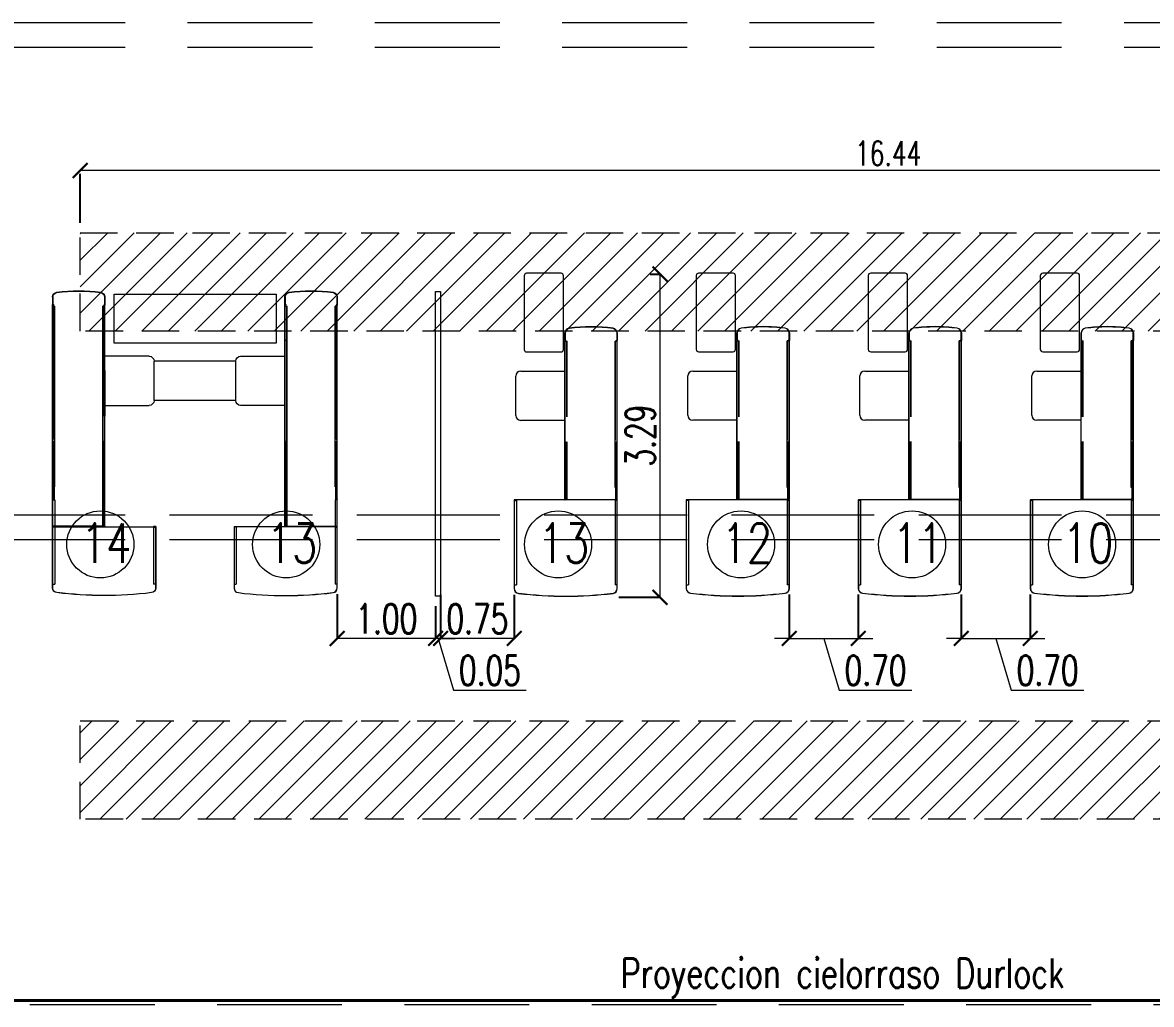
# Model space of a CAD drawing. Header units: millimetres. Extents: x 2828 to 3406, y 849 to 1266.
# Drawn here: x 2918.99 to 2930.47, y 1096.62 to 1106.6 of the extents above; entities that cross this region are included whole.
import ezdxf

# ---------------------------------------------------------------- set-up
doc = ezdxf.new("R2010")
doc.units = ezdxf.units.MM
doc.header["$PDMODE"] = 34
doc.header["$PDSIZE"] = -10
doc.linetypes.add('DASHDOT', pattern=[1, 0.5, -0.25, 0, -0.25])
doc.linetypes.add('DASHED', pattern=[19.049999999999997, 12.7, -6.35])
doc.layers.get('DEFPOINTS').update_dxf_attribs({"lineweight": 5})
for name, color, linetype, lineweight in [('arq cotas', 152, 'Continuous', 13), ('arq tex', 31, 'Continuous', 5), ('equipa cotas', 222, 'Continuous', 5), ('EQUIPAMIENTO', 4, 'Continuous', 15), ('proyecciones', 221, 'DASHED', 5)]:
    doc.layers.add(name, color=color, linetype=linetype, lineweight=lineweight)
doc.layers.add('lucernarios nuevos', color=252, linetype='DASHED', lineweight=9, true_color=0x696969)
doc.styles.add('100', font='romans.shx', dxfattribs={"width": 0.75, "height": 0.2})
doc.styles.add('250-cts', font='romans.shx', dxfattribs={"width": 0.7, "height": 0.25})
doc.dimstyles.new('250', dxfattribs={"dimtxt": 0.3, "dimasz": 0.15, "dimexe": 0, "dimexo": 0.1, "dimgap": 0.05, "dimtad": 1, "dimzin": 0, "dimdsep": 46, "dimtxsty": '250-cts', "dimblk": 'ARCHTICK', "dimcen": 0.02, "dimclrd": 256, "dimclre": 256, "dimclrt": 256, "dimazin": 0, "dimtfac": 1, "dimtofl": 0, "dimtmove": 1, "dimatfit": 0, "dimldrblk": 'OPEN90', "dimfxl": 1, "dimtolj": 1, "dimtzin": 0, "dimlwd": -1, "dimarcsym": 0})

# ---------------------------------------------------------------- blocks, each defined once
blk = doc.blocks.new('caja standard arneg 4')
for p, q in [((260.0725468676841, -108.4365185258821), (260.0725468676841, -108.3586691970213)), ((260.0725468676841, -108.4365185258821), (260.0725468676841, -108.3761218026084)), ((260.0741468676841, -108.3587589822835), (260.0741468676841, -108.4331456229312)), ((260.0741468676841, -108.3587589822835), (260.0741468676841, -108.4281456229312)), ((260.0741468676841, -108.4365185258821), (260.0741468676841, -108.3587589822832)), ((260.0741468676841, -108.4365185258821), (260.0741468676841, -108.3761218026084)), ((260.0747468676841, -108.4371185258819), (260.074746867684, -108.3597318852336)), ((260.603746867684, -108.4371185258819), (260.603746867684, -108.3597318852336)), ((260.6041468676842, -108.3587589822835), (260.6041468676842, -108.4331456229312)), ((260.6041468676842, -108.3587589822833), (260.6041468676842, -108.4365185258821)), ((260.6041468676842, -108.3761218026084), (260.6041468676842, -108.4365185258821)), ((260.6057468676842, -108.3586691970218), (260.6057468676842, -108.4365185258821)), ((260.6057468676842, -108.3761218026084), (260.6057468676842, -108.4365185258821)), ((260.0725468676841, -108.6472599543344), (260.0725468676841, -108.4429185258821)), ((260.0741468676842, -108.6472599543344), (260.0741468676842, -108.4413185258821)), ((260.0741468676842, -108.4413185258821), (260.0955468676842, -108.4413185258821)), ((260.0757468676841, -108.4381185258819), (260.0747468676841, -108.4371185258819)), ((260.0757468676841, -108.569318525882), (260.0757468676841, -108.4381185258819)), ((260.0845468676841, -108.4381185258821), (260.0757468676841, -108.4381185258821)), ((260.0845468676841, -108.4381185258821), (260.0757468676841, -108.4381185258821)), ((260.0845468676841, -108.4397185258822), (260.0757468676841, -108.4397185258822)), ((260.0845468676842, -108.4397185258821), (260.0757468676842, -108.4397185258821)), ((260.0845468676841, -108.4397185258822), (260.0757468676841, -108.4397185258822)), ((260.0757468676842, -108.6472599543344), (260.0757468676842, -108.4413185258821)), ((260.0845468676842, -108.4413185258821), (260.0757468676842, -108.4413185258821)), ((260.0845468676841, -108.4397185258822), (260.0845468676841, -108.4381185258822)), ((260.0845468676841, -108.4397185258822), (260.0845468676841, -108.4381185258822)), ((260.0845468676842, -108.4397185258821), (260.0845468676841, -108.4413185258821)), ((260.0907468676842, -108.6472599543344), (260.0907468676842, -108.4413185258821)), ((260.0955468676842, -108.6472599543344), (260.0955468676842, -108.4413185258821)), ((260.6041468676842, -108.4413185258821), (260.5827468676842, -108.4413185258821)), ((260.5827468676842, -108.6472599543344), (260.5827468676842, -108.4413185258821)), ((260.5875468676842, -108.6472599543344), (260.5875468676842, -108.4413185258821)), ((260.6025468676842, -108.4381185258821), (260.5937468676842, -108.4381185258821)), ((260.5937468676842, -108.4397185258821), (260.5937468676842, -108.4381185258821)), ((260.6025468676842, -108.4381185258821), (260.5937468676842, -108.4381185258821)), ((260.5937468676842, -108.4397185258821), (260.5937468676842, -108.4381185258821)), ((260.5937468676842, -108.4397185258821), (260.6025468676842, -108.4397185258821)), ((260.5937468676842, -108.4397185258821), (260.5937468676843, -108.4413185258821)), ((260.5937468676842, -108.4397185258821), (260.6025468676842, -108.4397185258821)), ((260.5937468676842, -108.4397185258821), (260.6025468676842, -108.4397185258821)), ((260.5937468676842, -108.4413185258821), (260.6025468676842, -108.4413185258821)), ((260.6025468676842, -108.6472599543344), (260.6025468676842, -108.4413185258821)), ((260.6027468676839, -108.4381185258819), (260.603746867684, -108.4371185258819)), ((260.6027468676839, -108.569318525882), (260.6027468676839, -108.4381185258819)), ((260.6041468676842, -108.6472599543344), (260.6041468676842, -108.4413185258821)), ((260.6057468676842, -108.6472599543344), (260.6057468676842, -108.4429185258821)), ((260.0725468676841, -109.2137833689348), (260.0725468676841, -108.6472599543344)), ((260.0741468676842, -109.2137833689348), (260.0741468676842, -108.6472599543344)), ((260.0757468676841, -109.2137833689348), (260.0757468676842, -108.6472599543344)), ((260.0757468676842, -109.2137833689348), (260.0757468676842, -108.6472599543344)), ((260.0907468676842, -109.2137833689348), (260.0907468676842, -108.6472599543344)), ((260.0955468676842, -109.2137833689348), (260.0955468676842, -108.6472599543344)), ((260.5827468676842, -109.2137833689348), (260.5827468676842, -108.6472599543344)), ((260.5875468676842, -109.2137833689348), (260.5875468676842, -108.6472599543344)), ((260.6025468676842, -109.2137833689348), (260.6025468676842, -108.6472599543344)), ((260.6027468676841, -109.2137833689348), (260.6027468676839, -108.6472599543344)), ((260.6041468676842, -109.2137833689348), (260.6041468676842, -108.6472599543344)), ((260.6057468676842, -109.2137833689348), (260.6057468676842, -108.6472599543344)), ((259.5725468676842, -109.1981452625946), (259.5725468676842, -108.7981452625946)), ((259.6225468676842, -108.7481452625946), (260.0725468676841, -108.7481452625946)), ((260.0725468676842, -108.7481452625946), (260.0725468676842, -109.2137833689348)), ((260.0725468676842, -109.2481452625946), (259.6225468676842, -109.2481452625946)), ((260.0725468676841, -110.0526919293177), (260.0725468676841, -109.2137833689348)), ((260.0741468676842, -110.0526919293177), (260.0741468676842, -109.2137833689348)), ((260.5827468676842, -109.9323185258821), (260.5827468676842, -109.2137833689348)), ((260.5875468676842, -109.4503185258821), (260.5875468676842, -109.2137833689348)), ((260.6025468676842, -109.4553185258821), (260.6025468676842, -109.2137833689348)), ((260.6041468676842, -110.0526919293177), (260.6041468676842, -109.2137833689348)), ((260.6057468676843, -110.0526919293177), (260.6057468676842, -109.2137833689348)), ((260.0786468676842, -109.4642919293177), (260.0786468676842, -110.0542919293177)), ((260.0907468676842, -109.465318525882), (260.0907468676842, -110.0521185258821)), ((260.5875468676842, -109.465318525882), (260.5875468676842, -110.0521185258821)), ((260.6016468676842, -109.4642919293177), (260.6016468676842, -110.0542919293177)), ((260.5875468676842, -109.9323185258821), (260.5827468676842, -109.9323185258821)), ((260.6041468676843, -110.0573919293177), (259.5573468676842, -110.0573919293177)), ((259.5573468676842, -110.0621919293177), (259.5787468676842, -110.0621919293177)), ((259.5677468676842, -110.0589919293177), (259.5589468676842, -110.0589919293177)), ((259.5677468676842, -110.0605919293177), (259.5589468676842, -110.0605919293177)), ((259.5677468676842, -110.0589919293177), (259.5677468676842, -110.0605919293177)), ((260.0741468676842, -110.0521185258821), (260.0955468676842, -110.0521185258821)), ((260.0845468676842, -110.0542919293177), (260.0757468676842, -110.0542919293177)), ((260.0845468676842, -110.0558919293177), (260.0757468676842, -110.0558919293177)), ((260.0786468676842, -110.0526919293177), (260.6016468676842, -110.0526919293177)), ((260.0786468676842, -110.0542919293177), (260.6016468676842, -110.0542919293177)), ((260.0845468676842, -110.0558919293177), (260.0845468676841, -110.0542919293177)), ((260.6041468676842, -110.0521185258821), (260.5827468676842, -110.0521185258821)), ((260.6041468676843, -110.0621919293177), (260.5827468676842, -110.0621919293177)), ((260.5937468676842, -110.0558919293177), (260.5937468676843, -110.0542919293177)), ((260.5937468676842, -110.0542919293177), (260.6025468676842, -110.0542919293177)), ((260.5937468676842, -110.0558919293177), (260.6025468676842, -110.0558919293177)), ((260.5937468676843, -110.0589919293177), (260.6025468676842, -110.0589919293177)), ((260.5937468676843, -110.0589919293177), (260.5937468676843, -110.0605919293177)), ((260.5937468676843, -110.0605919293177), (260.6025468676842, -110.0605919293177)), ((259.5573468676842, -110.9221919293177), (259.5787468676842, -110.9221919293177)), ((260.6041468676843, -110.9221919293177), (260.5827468676842, -110.9221919293177))]:
    blk.add_line(p, q)
for points in [[(259.5557468676842, -110.0621919293177), (259.5557468676842, -110.958865228118, 0.3820931952018066), (259.5994129753311, -111.0076636175781, 0.03082828400986723), (260.0853274864908, -111.0374681451721, 0.03126415029297378)], [(259.5573468676842, -110.0573919293177), (259.5573468676842, -110.958865228118, 0.3821589463866048), (259.5996008813186, -111.0060746511928, 0.03082882680791039), (260.0853268777343, -111.0358681452879)], [(260.0829662488767, -111.0374681451721, 0.03126415028998614), (260.5620807600346, -111.0076636175785, 0.3820931952183359), (260.6057468676842, -110.958865228118), (260.6057468676843, -110.0621919293177)], [(260.0829668576332, -111.0358681452879, 0.03126487225800623), (260.5618928540494, -111.0060746511929, 0.3821589463893099), (260.6041468676843, -110.958865228118), (260.6041468676843, -110.0573919293177)]]:
    blk.add_lwpolyline(points, format="xyb")
for points in [[(259.5787468676842, -110.0621919293177), (259.5787468676842, -110.9221919293177)], [(260.5827468676842, -110.0621919293177), (260.5827468676842, -110.9221919293177)]]:
    blk.add_lwpolyline(points)
for centre, radius, start, end in [((260.1277969663007, -108.3648440845795), 0.05559408811635735, 103.261543790923, 173.5290512955718), ((260.1277969663007, -108.3648440845795), 0.05399408811635736, 103.261543790923, 173.5290512955718), ((260.1277969663007, -108.3648440845795), 0.05399408811635736, 103.261543790923, 173.5290512955718), ((260.1283969663006, -108.3658169875301), 0.05399408811635736, 104.4487120632633, 173.5290512955718), ((260.339248366962, -110.0521140459715), 1.752995520090249, 90.00004900346242, 97.35206498923608), ((260.3391468676842, -110.0747653152692), 1.778219692337998, 90, 97.234668068721), ((260.3391468676842, -110.0747653152692), 1.776619692337998, 90, 97.234668068721), ((260.3391468676842, -110.0747653152692), 1.776619692337998, 90, 97.234668068721), ((260.3391468676841, -110.0747653152692), 1.778219692337998, 82.76533193127894, 90), ((260.3391468676841, -110.0747653152692), 1.776619692337998, 82.76533193127894, 90), ((260.3391468676841, -110.0747653152692), 1.776619692337998, 82.76533193127894, 90), ((260.3392453684061, -110.0521140459715), 1.752995520090249, 82.6479350107639, 89.99995099718893), ((260.5504967690676, -108.3648440845795), 0.05399408811635736, 6.470948704428173, 76.73845621111808), ((260.5504967690676, -108.3648440845795), 0.05399408811635736, 6.470948704428173, 76.73845621111808), ((260.5504967690676, -108.3648440845795), 0.05559408811635735, 6.470948704428173, 76.73845621111808), ((260.5500967690676, -108.3658169875301), 0.05399408811635736, 6.470948704428173, 75.55128793673667), ((260.0757468676841, -108.4365185258821), 0.0032, 180, 270), ((260.0757468676841, -108.4365185258821), 0.0032, 180, 270), ((260.0757468676842, -108.4429185258821), 0.0032, 90, 180), ((260.0757468676841, -108.4365185258822), 0.001599999999976717, 179.9999999980459, 270), ((260.0757468676841, -108.4365185258822), 0.001599999999976717, 179.9999999980459, 270), ((260.6025468676842, -108.4365185258821), 0.0016, 270, 6.957463365701443e-15), ((260.6025468676842, -108.4365185258821), 0.0032, 270, 6.957463365701443e-15), ((260.6025468676842, -108.4365185258821), 0.0016, 270, 6.957463365701443e-15), ((260.6025468676842, -108.4365185258821), 0.0032, 270, 6.957463365701443e-15), ((260.6025468676842, -108.4429185258821), 0.0032, 6.957463365701443e-15, 90), ((259.6225468676842, -108.7981452625946), 0.05, 90, 180), ((259.6225468676842, -109.1981452625946), 0.05, 180, 270), ((259.5589468676842, -110.0621919293177), 0.0032, 90, 180), ((259.5589468676842, -110.0621919293177), 0.0016, 90, 180), ((260.0757468676842, -110.0526919293177), 0.0032, 180, 270), ((260.0757468676842, -110.0526919293177), 0.0016, 180, 270), ((260.6025468676842, -110.0526919293177), 0.0032, 270, 6.957463365701443e-15), ((260.6025468676842, -110.0526919293177), 0.0016, 270, 6.957463365701443e-15), ((260.6025468676842, -110.0621919293177), 0.0032, 6.957463365701443e-15, 90), ((260.6025468676842, -110.0621919293177), 0.0016, 6.957463365701443e-15, 90)]:
    blk.add_arc(centre, radius, start, end)
blk = doc.blocks.new('CHEK OUT')
at = {"layer": 'EQUIPAMIENTO'}
blk.add_lwpolyline([(5506.001882904032, -1212.219346463425), (5506.001882904032, -1211.469346463425, 0.414213562373095), (5505.976882904032, -1211.444346463425), (5505.626882904032, -1211.444346463425, 0.4142135623731504), (5505.601882904032, -1211.469346463425), (5505.601882904032, -1212.219346463425, 0.414213562373095), (5505.626882904032, -1212.244346463425), (5505.976882904032, -1212.244346463425, 0.414213562373095)], format="xyb", close=True, dxfattribs=at)
blk.add_blockref('caja standard arneg 4', (5245.943904735343, -1103.691878050383), dxfattribs=at)
blk = doc.blocks.new('jujujujujuj')
for p, q in [((735.8594960587775, -551.2550418349615), (735.8594960587775, -551.332891163822)), ((735.8610960587774, -551.2551316202233), (735.8610960587774, -551.329518260871)), ((735.8610960587774, -551.2551316202231), (735.8610960587774, -551.332891163822)), ((735.8614960587776, -551.3334911638217), (735.8614960587776, -551.2561045231733)), ((736.3904960587774, -551.3334911638217), (736.3904960587776, -551.2561045231733)), ((736.3910960587775, -551.2551316202233), (736.3910960587775, -551.329518260871)), ((736.3910960587775, -551.2551316202233), (736.3910960587775, -551.324518260871)), ((736.3910960587775, -551.332891163822), (736.3910960587775, -551.255131620223)), ((736.3926960587775, -551.332891163822), (736.3926960587775, -551.255041834961)), ((738.129778396762, -551.2281139675506), (736.4806848742328, -551.2281139675506)), ((736.4806848742328, -551.2281139675506), (736.4806848742328, -551.725769139498)), ((738.129778396762, -551.725769139498), (738.129778396762, -551.2281139675506)), ((738.2230960587773, -551.332891163822), (738.2230960587773, -551.255041834961)), ((738.2246960587772, -551.2551316202233), (738.2246960587772, -551.329518260871)), ((738.2246960587772, -551.2551316202233), (738.2246960587772, -551.324518260871)), ((738.2246960587772, -551.332891163822), (738.2246960587772, -551.255131620223)), ((738.2252960587773, -551.3334911638217), (738.2252960587772, -551.2561045231733)), ((738.7542960587772, -551.3334911638217), (738.7542960587772, -551.2561045231733)), ((738.7546960587773, -551.2551316202233), (738.7546960587773, -551.329518260871)), ((738.7546960587773, -551.2551316202231), (738.7546960587773, -551.332891163822)), ((738.7562960587773, -551.2550418349615), (738.7562960587773, -551.332891163822)), ((735.8594960587775, -551.2724944405481), (735.8594960587775, -551.332891163822)), ((735.8594960587774, -551.9027100700334), (735.8594960587774, -551.3392911638219)), ((735.8610960587774, -551.2724944405481), (735.8610960587774, -551.332891163822)), ((735.8610960587774, -551.9027100700334), (735.8610960587774, -551.3365198825298)), ((735.8610960587773, -551.3492588112426), (735.8824960587774, -551.3492588112426)), ((735.8624960587777, -551.3344911638217), (735.8614960587776, -551.3334911638217)), ((735.8624960587777, -551.4656911638218), (735.8624960587777, -551.3344911638217)), ((735.8626960587774, -551.3344911638219), (735.8714960587774, -551.3344911638219)), ((735.8626960587774, -551.3344911638219), (735.8714960587774, -551.3344911638219)), ((735.8714960587774, -551.336091163822), (735.8626960587774, -551.336091163822)), ((735.8626960587774, -551.9027100700334), (735.8626960587774, -551.336091163822)), ((735.8714960587774, -551.336091163822), (735.8626960587774, -551.336091163822)), ((735.8714960587774, -551.336091163822), (735.8626960587774, -551.336091163822)), ((735.8714960587774, -551.3492588112426), (735.8626960587774, -551.3492588112426)), ((735.8714960587774, -551.3360911638218), (735.8714960587774, -551.3344911638219)), ((735.8714960587774, -551.3360911638218), (735.8714960587774, -551.3344911638219)), ((735.8714960587774, -551.336091163822), (735.8714960587773, -551.337691163822)), ((735.8776960587774, -551.9027100700334), (735.8776960587775, -551.3492588112426)), ((735.8824960587774, -551.9027100700334), (735.8824960587774, -551.3492588112426)), ((736.3910960587774, -551.3492588112426), (736.3696960587774, -551.3492588112426)), ((736.3696960587774, -551.9027100700334), (736.3696960587773, -551.3492588112426)), ((736.3744960587774, -551.9027100700334), (736.3744960587774, -551.3492588112426)), ((736.3806960587775, -551.3344911638219), (736.3894960587775, -551.3344911638219)), ((736.3806960587775, -551.336091163822), (736.3806960587775, -551.3344911638219)), ((736.3806960587775, -551.3344911638219), (736.3894960587775, -551.3344911638219)), ((736.3806960587775, -551.336091163822), (736.3806960587775, -551.3344911638219)), ((736.3806960587775, -551.3360911638221), (736.3894960587775, -551.3360911638221)), ((736.3806960587774, -551.336091163822), (736.3806960587774, -551.337691163822)), ((736.3806960587774, -551.336091163822), (736.3894960587775, -551.336091163822)), ((736.3806960587775, -551.3360911638221), (736.3894960587775, -551.3360911638221)), ((736.3894960587775, -551.3344911638217), (736.3904960587774, -551.3334911638217)), ((736.3894960587775, -551.4656911638218), (736.3894960587775, -551.3344911638217)), ((736.3894960587775, -551.9027100700334), (736.3894960587775, -551.3360911638221)), ((736.3910960587775, -551.332891163822), (736.3910960587775, -551.2724944405481)), ((736.3910960587774, -551.9027100700334), (736.3910960587774, -551.3365198825298)), ((736.3926960587775, -551.332891163822), (736.3926960587775, -551.2724944405481)), ((736.3926960587775, -551.9027100700334), (736.3926960587776, -551.3392911638219)), ((738.2230960587773, -551.332891163822), (738.2230960587773, -551.2724944405481)), ((738.2230960587773, -551.9027100700334), (738.2230960587772, -551.3392911638219)), ((738.2246960587772, -551.332891163822), (738.2246960587772, -551.2724944405481)), ((738.2246960587773, -551.9027100700334), (738.2246960587773, -551.3365198825298)), ((738.2246960587773, -551.3492588112426), (738.2460960587773, -551.3492588112426)), ((738.2262960587773, -551.3344911638217), (738.2252960587773, -551.3334911638217)), ((738.2262960587773, -551.4656911638218), (738.2262960587773, -551.3344911638217)), ((738.2350960587772, -551.3344911638219), (738.2262960587773, -551.3344911638219)), ((738.2350960587772, -551.3344911638219), (738.2262960587773, -551.3344911638219)), ((738.2350960587772, -551.3360911638221), (738.2262960587773, -551.3360911638221)), ((738.2262960587773, -551.9027100700334), (738.2262960587773, -551.3360911638221)), ((738.2350960587773, -551.336091163822), (738.2262960587773, -551.336091163822)), ((738.2350960587772, -551.3360911638221), (738.2262960587773, -551.3360911638221)), ((738.2350960587772, -551.336091163822), (738.2350960587772, -551.3344911638219)), ((738.2350960587772, -551.336091163822), (738.2350960587772, -551.3344911638219)), ((738.2350960587773, -551.336091163822), (738.2350960587773, -551.337691163822)), ((738.2412960587774, -551.9027100700334), (738.2412960587774, -551.3492588112426)), ((738.2460960587773, -551.9027100700334), (738.2460960587774, -551.3492588112426)), ((738.7546960587774, -551.3492588112426), (738.7332960587773, -551.3492588112426)), ((738.7332960587773, -551.9027100700334), (738.7332960587773, -551.3492588112426)), ((738.7380960587774, -551.9027100700334), (738.7380960587773, -551.3492588112426)), ((738.7530960587774, -551.3344911638219), (738.7442960587773, -551.3344911638219)), ((738.7442960587773, -551.3360911638218), (738.7442960587773, -551.3344911638219)), ((738.7530960587774, -551.3344911638219), (738.7442960587773, -551.3344911638219)), ((738.7442960587773, -551.3360911638218), (738.7442960587773, -551.3344911638219)), ((738.7442960587773, -551.336091163822), (738.7530960587774, -551.336091163822)), ((738.7442960587773, -551.336091163822), (738.7442960587774, -551.337691163822)), ((738.7442960587773, -551.336091163822), (738.7530960587774, -551.336091163822)), ((738.7442960587773, -551.336091163822), (738.7530960587774, -551.336091163822)), ((738.7442960587773, -551.3492588112426), (738.7530960587774, -551.3492588112426)), ((738.7530960587774, -551.9027100700334), (738.7530960587774, -551.336091163822)), ((738.7532960587771, -551.3344911638217), (738.7542960587772, -551.3334911638217)), ((738.7532960587771, -551.4656911638218), (738.7532960587771, -551.3344911638217)), ((738.7546960587773, -551.2724944405481), (738.7546960587773, -551.332891163822)), ((738.7546960587773, -551.9027100700334), (738.7546960587773, -551.3365198825298)), ((738.7562960587773, -551.2724944405481), (738.7562960587773, -551.332891163822)), ((738.7562960587774, -551.9027100700334), (738.7562960587774, -551.3392911638219)), ((735.8626960587773, -551.696768641581), (735.8776960587775, -551.696768641581)), ((736.3744960587773, -551.6967686415811), (736.3894960587775, -551.6967686415811)), ((736.4806848742328, -551.725769139498), (738.129778396762, -551.725769139498)), ((738.2412960587775, -551.6967686415811), (738.2262960587773, -551.6967686415811)), ((738.7530960587775, -551.696768641581), (738.7380960587773, -551.696768641581)), ((735.8594960587774, -552.4692334846338), (735.8594960587774, -551.9027100700334)), ((735.8610960587773, -552.4692334846338), (735.8610960587774, -551.9027100700334)), ((735.8624960587775, -552.4692334846338), (735.8624960587777, -551.9027100700334)), ((735.8626960587774, -552.4692334846338), (735.8626960587774, -551.9027100700334)), ((735.8776960587774, -552.4692334846338), (735.8776960587775, -551.9027100700334)), ((735.8824960587774, -552.4692334846338), (735.8824960587774, -551.9027100700334)), ((736.3696960587774, -553.588218260871), (736.3696960587774, -551.9027100700334)), ((736.3744960587774, -552.720768641581), (736.3744960587774, -551.9027100700334)), ((736.3894960587775, -552.4692334846338), (736.3894960587775, -551.9027100700334)), ((736.3894960587775, -552.4692334846338), (736.3894960587775, -551.9027100700334)), ((736.3910960587774, -552.4692334846338), (736.3910960587774, -551.9027100700334)), ((736.8426960587774, -551.8584700919292), (736.3926960587775, -551.8584700919291)), ((736.3926960587775, -552.4692334846338), (736.3926960587775, -551.9027100700334)), ((736.8926960587773, -552.3084700919292), (736.8926960587773, -551.9084700919292)), ((736.8926960587773, -551.9084700919292), (737.7230960587774, -551.9084700919292)), ((737.7230960587774, -552.3084700919292), (737.7230960587774, -551.9084700919292)), ((737.7730960587774, -551.8584700919292), (738.2230960587773, -551.8584700919291)), ((738.2230960587773, -552.4692334846338), (738.2230960587773, -551.9027100700334)), ((738.2246960587773, -552.4692334846338), (738.2246960587773, -551.9027100700334)), ((738.2262960587773, -552.4692334846338), (738.2262960587773, -551.9027100700334)), ((738.2262960587773, -552.4692334846338), (738.2262960587773, -551.9027100700334)), ((738.2412960587774, -552.720768641581), (738.2412960587774, -551.9027100700334)), ((738.2460960587773, -553.588218260871), (738.2460960587773, -551.9027100700334)), ((738.7332960587773, -552.4692334846338), (738.7332960587773, -551.9027100700334)), ((738.7380960587774, -552.4692334846338), (738.7380960587773, -551.9027100700334)), ((738.7530960587774, -552.4692334846338), (738.7530960587774, -551.9027100700334)), ((738.7532960587772, -552.4692334846338), (738.7532960587771, -551.9027100700334)), ((738.7546960587774, -552.4692334846338), (738.7546960587773, -551.9027100700334)), ((738.7562960587774, -552.4692334846338), (738.7562960587774, -551.9027100700334)), ((736.3926960587773, -552.0035953782935), (736.3926960587773, -552.4692334846338)), ((738.2230960587774, -552.0035953782935), (738.2230960587774, -552.4692334846338)), ((736.3926960587773, -552.3584700919292), (736.8426960587774, -552.3584700919292)), ((736.8926960587773, -552.3084700919292), (737.7230960587774, -552.3084700919292)), ((738.2230960587774, -552.3584700919292), (737.7730960587774, -552.3584700919292)), ((735.8594960587773, -553.3081420450167), (735.8594960587774, -552.4692334846338)), ((735.8610960587773, -553.3081420450167), (735.8610960587773, -552.4692334846338)), ((735.8626960587774, -552.7107686415811), (735.8626960587774, -552.4692334846338)), ((735.8776960587774, -552.705768641581), (735.8776960587774, -552.4692334846338)), ((735.8824960587774, -553.1877686415811), (735.8824960587774, -552.4692334846338)), ((736.3910960587773, -553.5860448574354), (736.3910960587774, -552.4692334846338)), ((736.3926960587775, -553.586618260871), (736.3926960587775, -552.4692334846338)), ((738.2230960587773, -553.586618260871), (738.2230960587773, -552.4692334846338)), ((738.2246960587775, -553.5860448574354), (738.2246960587773, -552.4692334846338)), ((738.7332960587773, -553.1877686415811), (738.7332960587773, -552.4692334846338)), ((738.7380960587774, -552.705768641581), (738.7380960587774, -552.4692334846338)), ((738.7530960587774, -552.7107686415811), (738.7530960587774, -552.4692334846338)), ((738.7546960587774, -553.3081420450167), (738.7546960587774, -552.4692334846338)), ((738.7562960587775, -553.3081420450167), (738.7562960587774, -552.4692334846338)), ((735.8635960587774, -552.7197420450167), (735.8635960587774, -553.3112128755233)), ((735.8776960587774, -552.720768641581), (735.8776960587774, -553.307568641581)), ((736.3744960587774, -552.720768641581), (736.3744960587774, -553.5860448574354)), ((736.3865960587774, -552.7197420450167), (736.3865960587774, -553.5860448574354)), ((738.2291960587773, -552.7197420450167), (738.2291960587773, -553.5860448574354)), ((738.2412960587774, -552.720768641581), (738.2412960587774, -553.5860448574354)), ((738.7380960587774, -552.720768641581), (738.7380960587774, -553.307568641581)), ((738.7521960587774, -552.7197420450167), (738.7521960587774, -553.3112128755233)), ((735.8776960587774, -553.1877686415811), (735.8824960587774, -553.1877686415811)), ((738.7380960587774, -553.1877686415811), (738.7332960587773, -553.1877686415811)), ((735.8610960587773, -553.307568641581), (735.8824960587774, -553.307568641581)), ((735.8610960587773, -553.3176420450167), (735.8824960587774, -553.3176420450167)), ((738.7546960587774, -553.307568641581), (738.7332960587773, -553.307568641581)), ((738.7546960587774, -553.3176420450167), (738.7332960587773, -553.3176420450167)), ((735.8610960587773, -553.592918260871), (736.9078960587774, -553.5929182608711)), ((735.8714960587774, -553.5898182608711), (735.8626960587774, -553.5898182608711)), ((735.8714960587774, -553.591418260871), (735.8626960587774, -553.591418260871)), ((735.8714960587773, -553.594518260871), (735.8626960587774, -553.594518260871)), ((735.8714960587773, -553.5961182608711), (735.8626960587774, -553.5961182608711)), ((736.3865960587774, -553.588218260871), (735.8635960587774, -553.588218260871)), ((736.3865960587774, -553.5898182608711), (735.8635960587774, -553.5898182608711)), ((735.8714960587774, -553.591418260871), (735.8714960587773, -553.5898182608711)), ((735.8714960587773, -553.594518260871), (735.8714960587773, -553.5961182608711)), ((736.3910960587774, -553.5860448574354), (736.3696960587774, -553.5860448574354)), ((736.3806960587774, -553.589818260871), (736.3806960587774, -553.588218260871)), ((736.3806960587774, -553.588218260871), (736.3894960587775, -553.588218260871)), ((736.3806960587774, -553.589818260871), (736.3894960587775, -553.589818260871)), ((736.9094960587774, -553.5902834437143), (736.8864960587774, -553.5902834437143)), ((736.8974960587774, -553.594518260871), (736.9062960587773, -553.594518260871)), ((736.8974960587774, -553.594518260871), (736.8974960587774, -553.5961182608711)), ((736.8974960587774, -553.5961182608711), (736.9062960587773, -553.5961182608711)), ((737.7062960587773, -553.5902834437143), (737.7292960587773, -553.5902834437143)), ((738.7546960587774, -553.592918260871), (737.7078960587774, -553.5929182608711)), ((737.7182960587774, -553.594518260871), (737.7094960587774, -553.594518260871)), ((737.7182960587774, -553.5961182608711), (737.7094960587774, -553.5961182608711)), ((737.7182960587774, -553.594518260871), (737.7182960587774, -553.5961182608711)), ((738.2246960587773, -553.5860448574354), (738.2460960587773, -553.5860448574354)), ((738.2350960587773, -553.588218260871), (738.2262960587773, -553.588218260871)), ((738.2350960587773, -553.589818260871), (738.2262960587773, -553.589818260871)), ((738.2291960587773, -553.588218260871), (738.7521960587774, -553.588218260871)), ((738.2291960587773, -553.5898182608711), (738.7521960587774, -553.5898182608711)), ((738.2350960587773, -553.589818260871), (738.2350960587773, -553.588218260871)), ((738.7442960587773, -553.591418260871), (738.7442960587774, -553.5898182608711)), ((738.7442960587773, -553.5898182608711), (738.7530960587774, -553.5898182608711)), ((738.7442960587773, -553.591418260871), (738.7530960587774, -553.591418260871)), ((738.7442960587774, -553.594518260871), (738.7530960587774, -553.594518260871)), ((738.7442960587774, -553.594518260871), (738.7442960587774, -553.5961182608711)), ((738.7442960587774, -553.5961182608711), (738.7530960587774, -553.5961182608711)), ((735.8610960587773, -554.1776420450167), (735.8824960587774, -554.1776420450167)), ((736.9078960587774, -554.1776420450167), (736.8864960587774, -554.1776420450167)), ((737.7078960587774, -554.1776420450167), (737.7292960587773, -554.1776420450167)), ((738.7546960587774, -554.1776420450167), (738.7332960587773, -554.1776420450167))]:
    blk.add_line(p, q)
for points in [[(736.382276677585, -554.292918260871, -0.03126415028998614), (735.903162166427, -554.2631137332775, -0.3820931952183359), (735.8594960587774, -554.214315343817), (735.8594960587773, -553.3081420450167)], [(736.3822760688284, -554.2913182609868, -0.03126487225800623), (735.9033500724122, -554.2615247668919, -0.3821589463893099), (735.8610960587773, -554.214315343817), (735.8610960587773, -553.3109133263088)], [(738.2335154399698, -554.292918260871, 0.03126415028998614), (738.7126299511277, -554.2631137332775, 0.3820931952183359), (738.7562960587774, -554.214315343817), (738.7562960587775, -553.3081420450167)], [(738.2335160487263, -554.2913182609868, 0.03126487225800623), (738.7124420451426, -554.2615247668919, 0.3821589463893099), (738.7546960587774, -554.214315343817), (738.7546960587774, -553.3081420450167)], [(736.9094960587774, -553.5902834437143), (736.9094960587774, -554.214315343817, -0.3820931952018066), (736.8658299511305, -554.2631137332771, -0.03082828400986723), (736.3799154399708, -554.292918260871)], [(737.7062960587773, -553.5902834437143), (737.7062960587773, -554.214315343817, 0.3820931952018066), (737.7499621664242, -554.2631137332771, 0.03082828400986723), (738.235876677584, -554.292918260871)]]:
    blk.add_lwpolyline(points, format="xyb")
for points in [[(735.8824960587774, -553.3176420450167), (735.8824960587774, -554.1776420450167)], [(738.7332960587773, -553.3176420450167), (738.7332960587773, -554.1776420450167)], [(736.8864960587774, -553.5902834437143), (736.8864960587774, -554.1776420450167)], [(736.9078960587774, -553.597718260871), (736.9078960587774, -554.2267475600314)], [(737.7078960587774, -553.597718260871), (737.7078960587774, -554.2267475600314)], [(737.7292960587773, -553.5902834437143), (737.7292960587773, -554.1776420450167)]]:
    blk.add_lwpolyline(points)
for centre, radius, start, end in [((735.9147461573939, -551.2612167225193), 0.05559408811635735, 103.2615437888815, 173.5290512955707), ((735.9147461573939, -551.2612167225193), 0.05399408811635736, 103.2615437888815, 173.5290512955707), ((735.9147461573939, -551.2612167225193), 0.05399408811635736, 103.2615437888815, 173.5290512955707), ((735.915146157394, -551.2621896254699), 0.05399408811635736, 104.4487120632631, 173.5290512955707), ((736.1259975580555, -552.9484866839113), 1.752995520090249, 90.00004900281107, 97.35206498923631), ((736.1260960587775, -552.971137953209), 1.778219692337998, 90, 97.23466806872064), ((736.1260960587775, -552.971137953209), 1.776619692337998, 90, 97.23466806872064), ((736.1260960587775, -552.971137953209), 1.776619692337998, 90, 97.23466806872064), ((736.1259945594995, -552.9484866839113), 1.752995520090249, 82.64793501076369, 89.99995099653756), ((736.1260960587774, -552.971137953209), 1.778219692337998, 82.76533193127938, 90), ((736.1260960587774, -552.971137953209), 1.776619692337998, 82.76533193127938, 90), ((736.1260960587774, -552.971137953209), 1.776619692337998, 82.76533193127938, 90), ((736.337445960161, -551.2612167225193), 0.05399408811635736, 6.470948704429273, 76.73845620907721), ((736.337445960161, -551.2612167225193), 0.05399408811635736, 6.470948704429273, 76.73845620907721), ((736.337445960161, -551.2612167225193), 0.05559408811635735, 6.470948704429273, 76.73845620907721), ((736.3368459601611, -551.2621896254699), 0.05399408811635736, 6.470948704429273, 75.55128793673687), ((738.2783461573938, -551.2612167225193), 0.05559408811635735, 103.2615437909228, 173.5290512955707), ((738.2783461573938, -551.2612167225193), 0.05399408811635736, 103.2615437909228, 173.5290512955707), ((738.2783461573938, -551.2612167225193), 0.05399408811635736, 103.2615437909228, 173.5290512955707), ((738.2789461573936, -551.2621896254699), 0.05399408811635736, 104.4487120632631, 173.5290512955707), ((738.4897975580552, -552.9484866839113), 1.752995520090249, 90.00004900346245, 97.35206498923631), ((738.4896960587773, -552.971137953209), 1.778219692337998, 90, 97.23466806872064), ((738.4896960587773, -552.971137953209), 1.776619692337998, 90, 97.23466806872064), ((738.4896960587773, -552.971137953209), 1.776619692337998, 90, 97.23466806872064), ((738.4896960587772, -552.971137953209), 1.778219692337998, 82.76533193127938, 90), ((738.4896960587772, -552.971137953209), 1.776619692337998, 82.76533193127938, 90), ((738.4896960587772, -552.971137953209), 1.776619692337998, 82.76533193127938, 90), ((738.4897945594993, -552.9484866839113), 1.752995520090249, 82.64793501076369, 89.99995099718893), ((738.7010459601609, -551.2612167225193), 0.05399408811635736, 6.470948704429273, 76.73845621111852), ((738.7010459601609, -551.2612167225193), 0.05399408811635736, 6.470948704429273, 76.73845621111852), ((738.7010459601609, -551.2612167225193), 0.05559408811635735, 6.470948704429273, 76.73845621111852), ((738.7006459601607, -551.2621896254699), 0.05399408811635736, 6.470948704429273, 75.55128793673687), ((735.8626960587774, -551.332891163822), 0.0032, 180, 270), ((735.8626960587774, -551.332891163822), 0.0032, 180, 270), ((735.8626960587774, -551.3392911638219), 0.0032, 90, 180), ((735.8626960587774, -551.332891163822), 0.0016, 180, 270), ((735.8626960587774, -551.332891163822), 0.0016, 180, 270), ((736.3894960587775, -551.332891163822), 0.001599999999976717, 270, 1.954132796291185e-09), ((736.3894960587775, -551.332891163822), 0.0032, 270, 0), ((736.3894960587775, -551.332891163822), 0.001599999999976717, 270, 1.954132796291185e-09), ((736.3894960587775, -551.332891163822), 0.0032, 270, 0), ((736.3894960587775, -551.3392911638219), 0.0032, 0, 90), ((738.2262960587773, -551.332891163822), 0.0032, 180, 270), ((738.2262960587773, -551.332891163822), 0.0032, 180, 270), ((738.2262960587773, -551.3392911638219), 0.0032, 90, 180), ((738.2262960587773, -551.332891163822), 0.001599999999976717, 179.9999999980459, 270), ((738.2262960587773, -551.332891163822), 0.001599999999976717, 179.9999999980459, 270), ((738.7530960587774, -551.332891163822), 0.0016, 270, 0), ((738.7530960587774, -551.332891163822), 0.0032, 270, 0), ((738.7530960587774, -551.332891163822), 0.0016, 270, 0), ((738.7530960587774, -551.332891163822), 0.0032, 270, 0), ((738.7530960587774, -551.3392911638219), 0.0032, 0, 90), ((736.8426960587774, -551.9084700919292), 0.05, 0, 90), ((737.7730960587774, -551.9084700919292), 0.05, 90, 180), ((736.8426960587774, -552.3084700919292), 0.05, 270, 0), ((737.7730960587774, -552.3084700919292), 0.05, 180, 270), ((735.8626960587774, -553.3081420450167), 0.0032, 180, 286.3348227806989), ((735.8626960587774, -553.3081420450167), 0.0016, 180, 304.2288508641063), ((738.7530960587774, -553.3081420450167), 0.0032, 253.6651772193011, 0), ((738.7530960587774, -553.3081420450167), 0.0016, 235.7711491358938, 0), ((735.8626960587774, -553.597718260871), 0.0032, 90, 180), ((735.8626960587774, -553.597718260871), 0.0016, 90, 180), ((736.3894960587775, -553.586618260871), 0.0032, 270, 0), ((736.3894960587775, -553.586618260871), 0.0016, 270, 0), ((736.9062960587773, -553.597718260871), 0.0032, 0, 90), ((736.9062960587773, -553.597718260871), 0.0016, 0, 90), ((737.7094960587774, -553.597718260871), 0.0032, 90, 180), ((737.7094960587774, -553.597718260871), 0.0016, 90, 180), ((738.2262960587773, -553.586618260871), 0.0032, 180, 270), ((738.2262960587773, -553.586618260871), 0.0016, 180, 270), ((738.7530960587774, -553.597718260871), 0.0032, 0, 90), ((738.7530960587774, -553.597718260871), 0.0016, 0, 90)]:
    blk.add_arc(centre, radius, start, end)
blk = doc.blocks.new('_ARCHTICK')
at = {"color": 0, "linetype": 'ByBlock', "const_width": 0.15}
blk.add_lwpolyline([(-0.5, -0.5), (0.5, 0.5)], dxfattribs=at)
blk = doc.blocks.new('*D263')
at = {"layer": 'DEFPOINTS', "color": 0, "transparency": 16777216}
for p in [(2925.468722132315, 1104.046112964471), (2924.949313147305, 1100.757810373234), (2925.468722132315, 1100.757810373234)]:
    blk.add_point(p, dxfattribs=at)
at = {"layer": 'equipa cotas', "linetype": 'DASHDOT', "lineweight": -2, "transparency": 16777216}
for p, q in [((2925.368722132315, 1104.046112964471), (2925.468722132315, 1104.046112964471)), ((2925.049313147304, 1100.757810373234), (2925.468722132315, 1100.757810373234))]:
    blk.add_line(p, q, dxfattribs=at)
at = {"layer": 'equipa cotas', "transparency": 16777216}
blk.add_line((2925.468722132315, 1104.046112964471), (2925.468722132315, 1100.757810373234), dxfattribs=at)
at = {"layer": 'equipa cotas', "transparency": 16777216, "xscale": 0.15, "yscale": 0.15, "zscale": 0.15}
for p, rotation in [((2925.468722132315, 1104.046112964471), 90), ((2925.468722132315, 1100.757810373234), 270)]:
    blk.add_blockref('_ARCHTICK', p, dxfattribs=dict(at, rotation=rotation))
at = {"layer": 'equipa cotas', "transparency": 16777216, "insert": (2925.268722132314, 1102.401961668853), "char_height": 0.3, "attachment_point": 5, "rotation": 90, "style": '250-cts'}
blk.add_mtext('\\A1;3.29', dxfattribs=at)
blk = doc.blocks.new('_Open90')
at = {"color": 0, "linetype": 'ByBlock', "lineweight": -2}
for p, q in [((0, 0), (-1, 0)), ((-0.5, 0.5), (0, 0)), ((0, 0), (-0.5, -0.5))]:
    blk.add_line(p, q, dxfattribs=at)
blk = doc.blocks.new('*D321')
at = {"layer": 'DEFPOINTS', "color": 0, "transparency": 16777216}
for p in [(2926.783223532645, 1100.884833159575), (2927.484823532643, 1100.884833159575), (2927.484823532643, 1100.339307397732)]:
    blk.add_point(p, dxfattribs=at)
at = {"layer": 'equipa cotas', "linetype": 'DASHDOT', "lineweight": -2, "transparency": 16777216}
for p, q in [((2926.783223532645, 1100.784833159575), (2926.783223532645, 1100.339307397732)), ((2927.484823532643, 1100.784833159575), (2927.484823532643, 1100.339307397732))]:
    blk.add_line(p, q, dxfattribs=at)
at = {"layer": 'equipa cotas', "transparency": 16777216}
for p, q in [((2926.783223532645, 1100.339307397732), (2926.633223532644, 1100.339307397732)), ((2926.783223532645, 1100.339307397732), (2927.484823532643, 1100.339307397732)), ((2927.134023532644, 1100.339307397732), (2927.291523532644, 1099.814307397732)), ((2927.484823532643, 1100.339307397732), (2927.634823532643, 1100.339307397732)), ((2927.291523532644, 1099.814307397732), (2928.031523532643, 1099.814307397732))]:
    blk.add_line(p, q, dxfattribs=at)
at = {"layer": 'equipa cotas', "transparency": 16777216, "xscale": 0.15, "yscale": 0.15, "zscale": 0.15}
blk.add_blockref('_ARCHTICK', (2926.783223532645, 1100.339307397732), dxfattribs=at)
at = {"layer": 'equipa cotas', "transparency": 16777216, "xscale": 0.15, "yscale": 0.15, "zscale": 0.15, "rotation": 180}
blk.add_blockref('_ARCHTICK', (2927.484823532643, 1100.339307397732), dxfattribs=at)
at = {"layer": 'equipa cotas', "transparency": 16777216, "insert": (2927.661523532644, 1100.014307397732), "char_height": 0.3, "attachment_point": 5, "style": '250-cts'}
blk.add_mtext('\\A1;0.70', dxfattribs=at)
blk = doc.blocks.new('*D322')
at = {"layer": 'DEFPOINTS', "color": 0, "transparency": 16777216}
for p in [(2928.533223532643, 1100.884833159575), (2929.234823532643, 1100.884833159575), (2929.234823532643, 1100.339307397732)]:
    blk.add_point(p, dxfattribs=at)
at = {"layer": 'equipa cotas', "linetype": 'DASHDOT', "lineweight": -2, "transparency": 16777216}
for p, q in [((2928.533223532643, 1100.784833159575), (2928.533223532643, 1100.339307397732)), ((2929.234823532643, 1100.784833159575), (2929.234823532643, 1100.339307397732))]:
    blk.add_line(p, q, dxfattribs=at)
at = {"layer": 'equipa cotas', "transparency": 16777216}
for p, q in [((2928.533223532643, 1100.339307397732), (2928.383223532643, 1100.339307397732)), ((2928.533223532643, 1100.339307397732), (2929.234823532643, 1100.339307397732)), ((2928.884023532643, 1100.339307397732), (2929.041523532643, 1099.814307397732)), ((2929.234823532643, 1100.339307397732), (2929.384823532643, 1100.339307397732)), ((2929.041523532643, 1099.814307397732), (2929.781523532642, 1099.814307397732))]:
    blk.add_line(p, q, dxfattribs=at)
at = {"layer": 'equipa cotas', "transparency": 16777216, "xscale": 0.15, "yscale": 0.15, "zscale": 0.15}
blk.add_blockref('_ARCHTICK', (2928.533223532643, 1100.339307397732), dxfattribs=at)
at = {"layer": 'equipa cotas', "transparency": 16777216, "xscale": 0.15, "yscale": 0.15, "zscale": 0.15, "rotation": 180}
blk.add_blockref('_ARCHTICK', (2929.234823532643, 1100.339307397732), dxfattribs=at)
at = {"layer": 'equipa cotas', "transparency": 16777216, "insert": (2929.411523532643, 1100.014307397732), "char_height": 0.3, "attachment_point": 5, "style": '250-cts'}
blk.add_mtext('\\A1;0.70', dxfattribs=at)
blk = doc.blocks.new('*D323')
at = {"layer": 'DEFPOINTS', "color": 0, "transparency": 16777216}
for p in [(2923.236423532644, 1100.883233159692), (2923.986423532644, 1100.883233159692), (2923.236423532644, 1100.339307397732)]:
    blk.add_point(p, dxfattribs=at)
at = {"layer": 'equipa cotas', "linetype": 'DASHDOT', "lineweight": -2, "transparency": 16777216}
for p, q in [((2923.236423532644, 1100.783233159692), (2923.236423532644, 1100.339307397732)), ((2923.986423532644, 1100.783233159692), (2923.986423532644, 1100.339307397732))]:
    blk.add_line(p, q, dxfattribs=at)
at = {"layer": 'equipa cotas', "transparency": 16777216}
blk.add_line((2923.986423532644, 1100.339307397732), (2923.236423532644, 1100.339307397732), dxfattribs=at)
at = {"layer": 'equipa cotas', "transparency": 16777216, "xscale": 0.15, "yscale": 0.15, "zscale": 0.15, "rotation": 180}
blk.add_blockref('_ARCHTICK', (2923.236423532644, 1100.339307397732), dxfattribs=at)
at = {"layer": 'equipa cotas', "transparency": 16777216, "xscale": 0.15, "yscale": 0.15, "zscale": 0.15}
blk.add_blockref('_ARCHTICK', (2923.986423532644, 1100.339307397732), dxfattribs=at)
at = {"layer": 'equipa cotas', "transparency": 16777216, "insert": (2923.611423532644, 1100.539307397732), "char_height": 0.3, "attachment_point": 5, "style": '250-cts'}
blk.add_mtext('\\A1;0.75', dxfattribs=at)
blk = doc.blocks.new('*D324')
at = {"layer": 'DEFPOINTS', "color": 0, "transparency": 16777216}
for p in [(2923.186423532639, 1100.767960085792), (2923.236423532644, 1100.767960085792), (2923.186423532639, 1100.339307397732)]:
    blk.add_point(p, dxfattribs=at)
at = {"layer": 'equipa cotas', "linetype": 'DASHDOT', "lineweight": -2, "transparency": 16777216}
for p, q in [((2923.186423532639, 1100.667960085792), (2923.186423532639, 1100.339307397732)), ((2923.236423532644, 1100.667960085792), (2923.236423532644, 1100.339307397732))]:
    blk.add_line(p, q, dxfattribs=at)
at = {"layer": 'equipa cotas', "transparency": 16777216}
for p, q in [((2923.186423532639, 1100.339307397732), (2923.036423532639, 1100.339307397732)), ((2923.236423532644, 1100.339307397732), (2923.186423532639, 1100.339307397732)), ((2923.211423532642, 1100.339307397732), (2923.368923532641, 1099.814307397732)), ((2923.236423532644, 1100.339307397732), (2923.386423532644, 1100.339307397732)), ((2923.368923532641, 1099.814307397732), (2924.108923532641, 1099.814307397732))]:
    blk.add_line(p, q, dxfattribs=at)
at = {"layer": 'equipa cotas', "transparency": 16777216, "xscale": 0.15, "yscale": 0.15, "zscale": 0.15}
blk.add_blockref('_ARCHTICK', (2923.186423532639, 1100.339307397732), dxfattribs=at)
at = {"layer": 'equipa cotas', "transparency": 16777216, "xscale": 0.15, "yscale": 0.15, "zscale": 0.15, "rotation": 180}
blk.add_blockref('_ARCHTICK', (2923.236423532644, 1100.339307397732), dxfattribs=at)
at = {"layer": 'equipa cotas', "transparency": 16777216, "insert": (2923.738923532642, 1100.014307397732), "char_height": 0.3, "attachment_point": 5, "style": '250-cts'}
blk.add_mtext('\\A1;0.05', dxfattribs=at)
blk = doc.blocks.new('*D325')
at = {"layer": 'DEFPOINTS', "color": 0, "transparency": 16777216}
for p in [(2922.18482353264, 1100.890279348259), (2923.186423532639, 1100.767960085792), (2922.18482353264, 1100.339307397732)]:
    blk.add_point(p, dxfattribs=at)
at = {"layer": 'equipa cotas', "linetype": 'DASHDOT', "lineweight": -2, "transparency": 16777216}
for p, q in [((2922.18482353264, 1100.790279348259), (2922.18482353264, 1100.339307397732)), ((2923.186423532639, 1100.667960085792), (2923.186423532639, 1100.339307397732))]:
    blk.add_line(p, q, dxfattribs=at)
at = {"layer": 'equipa cotas', "transparency": 16777216}
blk.add_line((2923.186423532639, 1100.339307397732), (2922.18482353264, 1100.339307397732), dxfattribs=at)
at = {"layer": 'equipa cotas', "transparency": 16777216, "xscale": 0.15, "yscale": 0.15, "zscale": 0.15, "rotation": 180}
blk.add_blockref('_ARCHTICK', (2922.18482353264, 1100.339307397732), dxfattribs=at)
at = {"layer": 'equipa cotas', "transparency": 16777216, "xscale": 0.15, "yscale": 0.15, "zscale": 0.15}
blk.add_blockref('_ARCHTICK', (2923.186423532639, 1100.339307397732), dxfattribs=at)
at = {"layer": 'equipa cotas', "transparency": 16777216, "insert": (2922.68562353264, 1100.539307397732), "char_height": 0.3, "attachment_point": 5, "style": '250-cts'}
blk.add_mtext('\\A1;1.00', dxfattribs=at)
blk = doc.blocks.new('*D269')
at = {"layer": 'arq cotas', "linetype": 'DASHDOT', "lineweight": -2, "transparency": 16777216}
for p, q in [((2919.570594970631, 1104.565864556707), (2919.570594970631, 1105.098507004216)), ((2936.008771155906, 1104.565864556707), (2936.008771155906, 1105.098507004216))]:
    blk.add_line(p, q, dxfattribs=at)
at = {"layer": 'arq cotas', "transparency": 16777216}
blk.add_line((2936.008771155906, 1105.098507004216), (2919.570594970631, 1105.098507004216), dxfattribs=at)
at = {"layer": 'DEFPOINTS', "color": 0, "transparency": 16777216}
for p in [(2919.570594970631, 1105.098507004216), (2919.570594970631, 1104.465864556707), (2936.008771155906, 1104.465864556707)]:
    blk.add_point(p, dxfattribs=at)
at = {"layer": 'arq cotas', "transparency": 16777216, "xscale": 0.15, "yscale": 0.15, "zscale": 0.15, "rotation": 180}
blk.add_blockref('_ARCHTICK', (2919.570594970631, 1105.098507004216), dxfattribs=at)
at = {"layer": 'arq cotas', "transparency": 16777216, "xscale": 0.15, "yscale": 0.15, "zscale": 0.15}
blk.add_blockref('_ARCHTICK', (2936.008771155906, 1105.098507004216), dxfattribs=at)
at = {"layer": 'arq cotas', "transparency": 16777216, "insert": (2927.789683063268, 1105.273507004216), "char_height": 0.25, "attachment_point": 5, "style": '250-cts'}
blk.add_mtext('\\A1;16.44', dxfattribs=at)
blk = doc.blocks.new('A$C371A6B59')
at = {"layer": 'lucernarios nuevos', "ltscale": 0.03}
h = blk.add_hatch(dxfattribs=at)
h.set_pattern_fill('ANSI31', color=256, scale=0.06)
h.set_pattern_definition([(45, (-2900.796389098549, -1108.542963549037), (-0.1347038418160373, 0.1347038418160373), [])])
h.paths.add_polyline_path([(0, 1), (16.4381761852751, 1), (16.4381761852751, 0), (0, 0)])
blk.add_lwpolyline([(0, 1), (16.4381761852751, 1), (16.4381761852751, 0), (0, 0)], close=True, dxfattribs=at)

msp = doc.modelspace()

# ---------------------------------------------------------------- hatches: boundary and pattern name
at = {"layer": 'lucernarios nuevos', "ltscale": 0.03}
h = msp.add_hatch(dxfattribs=at)
h.set_pattern_fill('ANSI31', color=256, scale=0.06)
h.set_pattern_definition([(45, (0, -10.04183999139286), (-0.1347038418160373, 0.1347038418160373), [])])
h.paths.add_polyline_path([(2919.570594970625, 1099.501123557644), (2936.0087711559, 1099.501123557644), (2936.0087711559, 1098.501123557644), (2919.570594970625, 1098.501123557644)])

# ---------------------------------------------------------------- linework, layer by layer
at = {"layer": 'EQUIPAMIENTO'}
msp.add_lwpolyline([(2923.18642353264, 1103.867960085792), (2923.236423532644, 1103.867960085792), (2923.236423532644, 1100.767960085792), (2923.18642353264, 1100.767960085792)], close=True, dxfattribs=at)
for centre in [(2919.776157910531, 1101.295121875797), (2921.666329446838, 1101.295121875797), (2924.432510545144, 1101.295121875797), (2926.293059717187, 1101.295121875797), (2928.032633635136, 1101.295121875797), (2929.762860390088, 1101.295121875797)]:
    msp.add_circle(centre, 0.3409417004402258, dxfattribs=at)
at = {"layer": 'lucernarios nuevos', "ltscale": 0.03}
msp.add_lwpolyline([(2919.570594970625, 1099.501123557644), (2936.0087711559, 1099.501123557644), (2936.0087711559, 1098.501123557644), (2919.570594970625, 1098.501123557644)], close=True, dxfattribs=at)
at = {"layer": 'proyecciones', "color": 251, "ltscale": 0.1, "true_color": 0x6b6b6b}
for p, q in [((2918.758882339298, 1106.603469029062), (2936.427354361611, 1106.603469029062)), ((2918.758882339301, 1106.353469029062), (2936.427354361611, 1106.353469029062)), ((2903.335599985889, 1101.595380987384), (2936.8087711559, 1101.595380987384)), ((2918.7588823393, 1101.595380987383), (2936.808771155898, 1101.595380987384)), ((2903.335599916978, 1101.345380987384), (2936.8087711559, 1101.345380987385)), ((2918.7588823393, 1101.345380987384), (2936.808771155898, 1101.345380987384)), ((2919.058882339296, 1096.616584764963), (2936.661311402633, 1096.616584764962))]:
    msp.add_line(p, q, dxfattribs=at)
at = {"layer": 'proyecciones', "ltscale": 0.05, "const_width": 0.03}
msp.add_lwpolyline([(2899.551996156421, 1096.656866127903), (2954.943725408313, 1096.656866127903)], dxfattribs=at)

# ---------------------------------------------------------------- block references
at = {"layer": 'EQUIPAMIENTO'}
for p in [(-2581.514828070384, 2315.497303139393), (-2579.764828070384, 2315.498903139276), (-2578.014828070385, 2315.498903139276), (-2576.264828070386, 2315.498903139276)]:
    msp.add_blockref('CHEK OUT', p, dxfattribs=at)
at = {"layer": 'EQUIPAMIENTO', "xscale": -1}
msp.add_blockref('jujujujujuj', (3658.045919591417, 1655.067921393275), dxfattribs=at)
at = {"layer": 'lucernarios nuevos'}
msp.add_blockref('A$C371A6B59', (2919.570594970631, 1103.465864556707), dxfattribs=at)

# ---------------------------------------------------------------- texts
at = {"layer": 'arq tex', "insert": (2925.070180013035, 1097.08509573374), "char_height": 0.3, "attachment_point": 1, "style": '100'}
msp.add_mtext_dynamic_manual_height_columns('Proyeccion cielorraso Durlock', width=7.765117360675163, gutter_width=12.5, heights=[0], dxfattribs=at)
at = {"layer": 'EQUIPAMIENTO', "char_height": 0.4, "attachment_point": 1, "style": '100'}
for s, insert in [('14', (2919.578433767321, 1101.509039869163)), ('13', (2921.468605303628, 1101.509039869163)), ('13', (2924.234786401934, 1101.509039869163)), ('12', (2926.095335573977, 1101.509039869163)), ('11', (2927.834909491926, 1101.509039869163)), ('10', (2929.565136246878, 1101.509039869163))]:
    msp.add_mtext_dynamic_manual_height_columns(s, width=50.70214550810817, gutter_width=12.5, heights=[0], dxfattribs=dict(at, insert=insert))

# ---------------------------------------------------------------- dimensions: what is measured, and where the dimension line sits
at = {"layer": 'arq cotas'}
dim = msp.add_linear_dim(base=(2919.570594970631, 1105.098507004216), p1=(2936.008771155906, 1104.465864556707), p2=(2919.570594970631, 1104.465864556707), dimstyle='250', dxfattribs=at)
dim.commit()
dim.dimension.update_dxf_attribs({"geometry": '*D269', "text_midpoint": (2927.789683063268, 1105.273507004216)})
at = {"layer": 'equipa cotas'}
dim = msp.add_linear_dim(base=(2925.468722132315, 1100.757810373234), p1=(2925.468722132315, 1104.046112964471), p2=(2924.949313147305, 1100.757810373234), angle=90, dimstyle='250', dxfattribs=at)
dim.commit()
dim.dimension.update_dxf_attribs({"geometry": '*D263', "text_midpoint": (2925.268722132314, 1102.401961668853)})
for base, p1, p2, picture, middle in [((2922.18482353264, 1100.339307397732), (2923.186423532639, 1100.767960085792), (2922.18482353264, 1100.890279348259), '*D325', (2922.68562353264, 1100.539307397732)), ((2923.236423532644, 1100.339307397732), (2923.986423532644, 1100.883233159692), (2923.236423532644, 1100.883233159692), '*D323', (2923.611423532644, 1100.539307397732)), ((2927.484823532643, 1100.339307397732), (2926.783223532645, 1100.884833159575), (2927.484823532643, 1100.884833159575), '*D321', (2927.341523532644, 1100.014307397732)), ((2929.234823532643, 1100.339307397732), (2928.533223532643, 1100.884833159575), (2929.234823532643, 1100.884833159575), '*D322', (2929.091523532643, 1100.014307397732)), ((2923.186423532639, 1100.339307397732), (2923.236423532644, 1100.767960085792), (2923.186423532639, 1100.767960085792), '*D324', (2923.418923532642, 1100.014307397732))]:
    dim = msp.add_linear_dim(base=base, p1=p1, p2=p2, dimstyle='250', dxfattribs=at)
    dim.commit()
    dim.dimension.update_dxf_attribs({"geometry": picture, "text_midpoint": middle})

doc.saveas('drawing.dxf')
